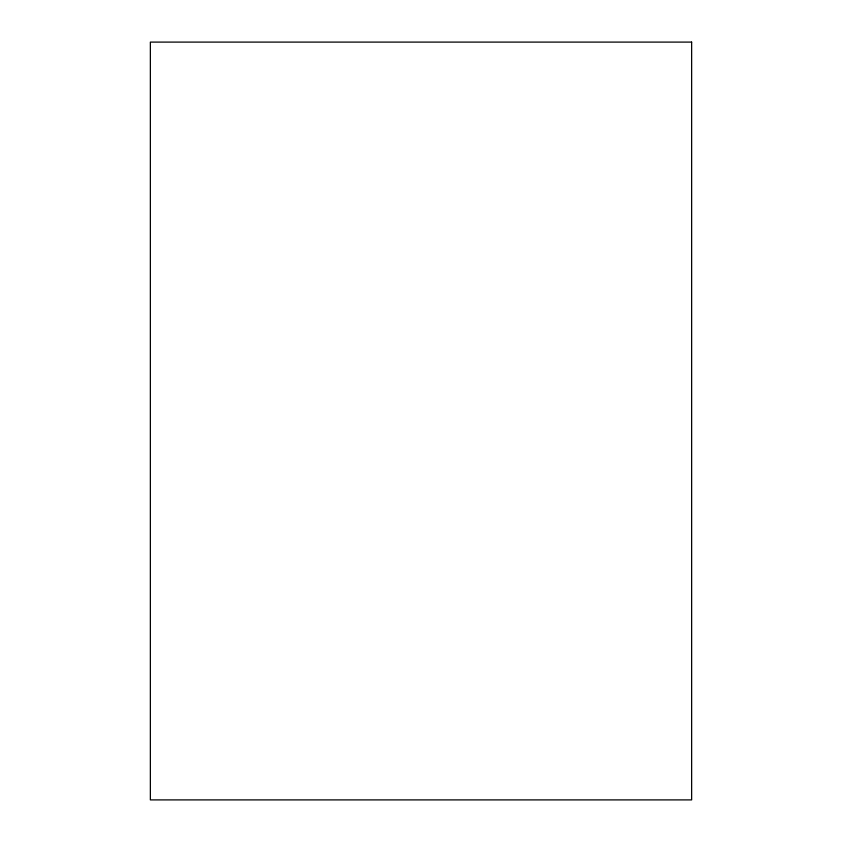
<?xml version="1.0" encoding="UTF-8"?>
<svg xmlns="http://www.w3.org/2000/svg" width="842" height="842" viewBox="0 0 842 842"><rect width="100%" height="100%" fill="white"/><g stroke="black" fill="none" stroke-linecap="round" stroke-linejoin="round"><path stroke-width="1.26" d="M691.64 42.1L150.36 42.1L150.36 799.9L691.64 799.9L691.64 42.1"/></g></svg>
